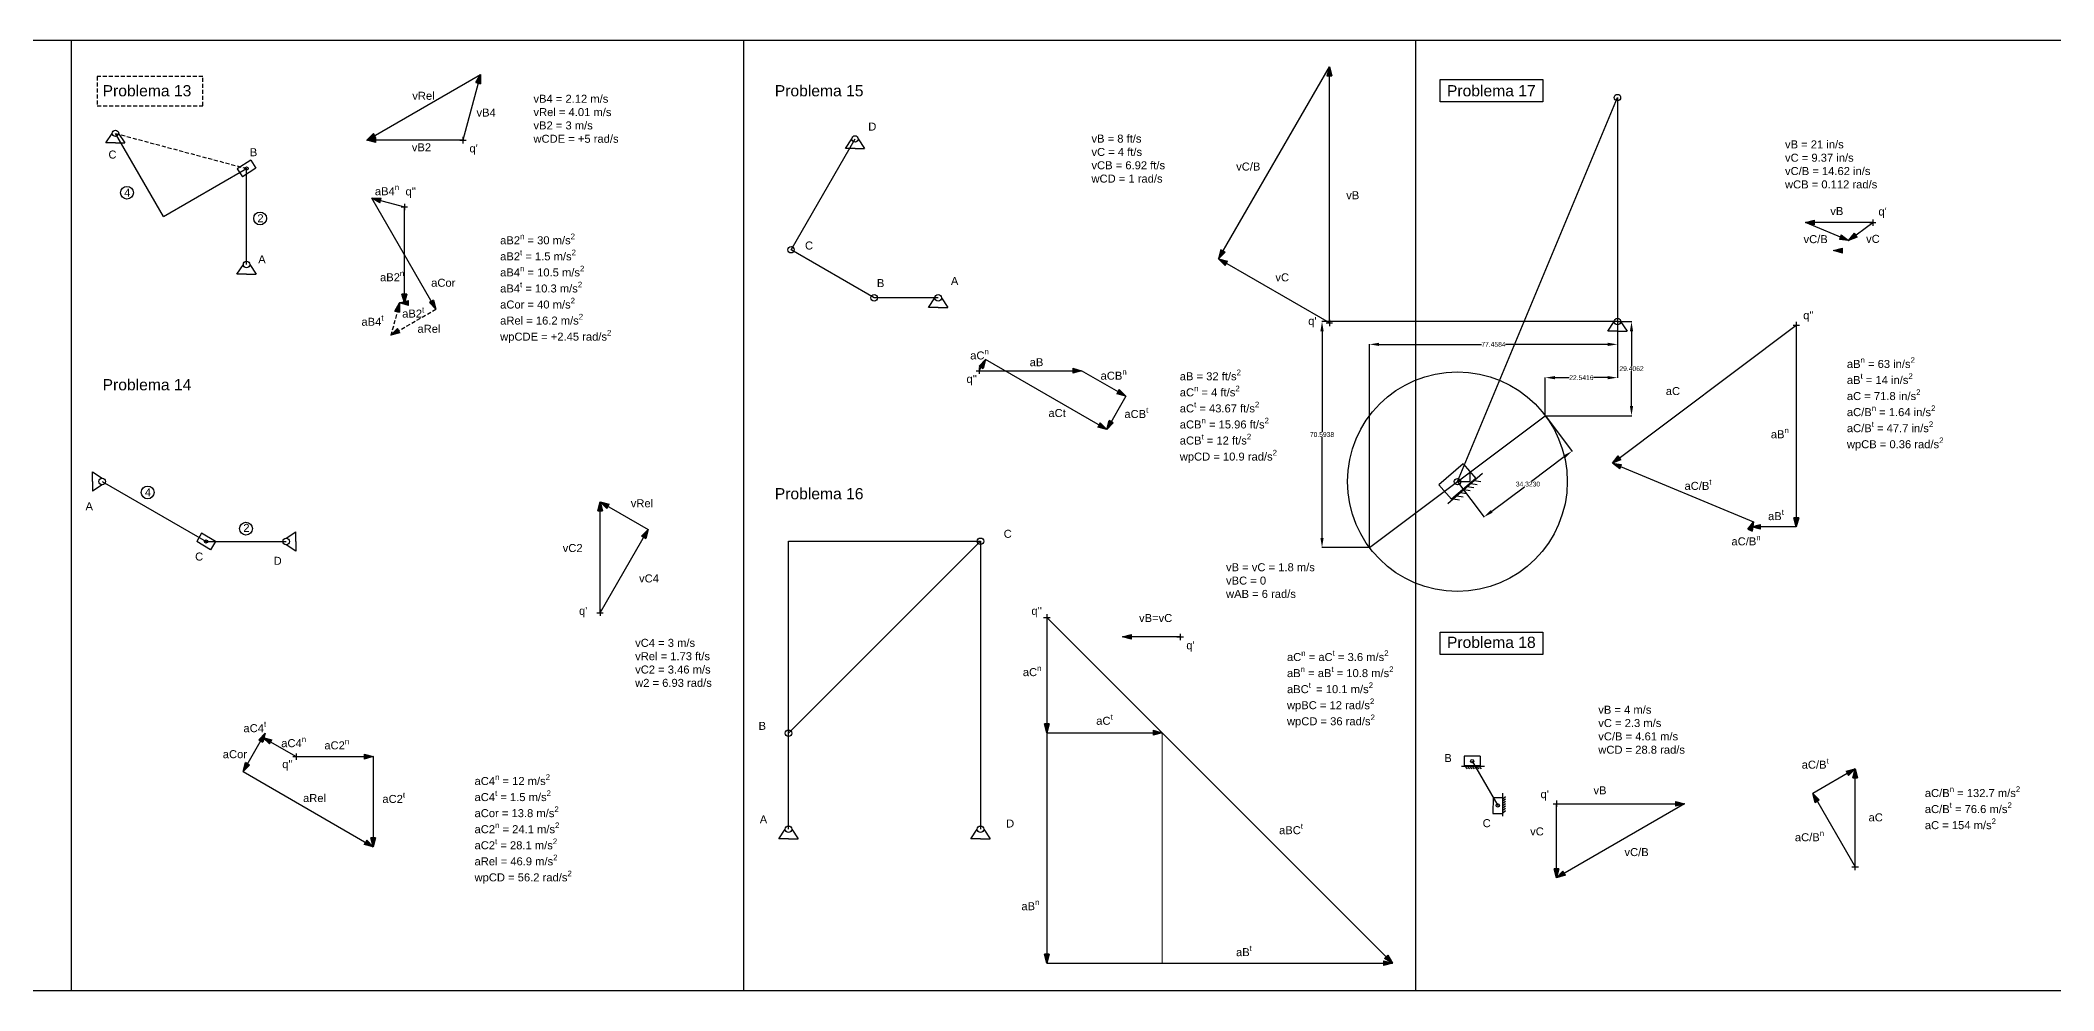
# Model space of a CAD drawing. Header units: inches. Extents: x -8 to 2100, y -439 to 297.
# Drawn here: x 1040 to 1669, y 0 to 297 of the extents above; entities that cross this region are included whole.
import ezdxf

# ---------------------------------------------------------------- set-up
doc = ezdxf.new("R2010")
doc.units = ezdxf.units.IN
doc.header["$MEASUREMENT"] = 0
doc.linetypes.add('HIDDEN', pattern=[0.375, 0.25, -0.125])
doc.layers.add('AM_5', color=3, linetype='Continuous', lineweight=15)
doc.layers.add('vel', color=4, linetype='Continuous')
doc.styles.get("Standard").update_dxf_attribs({"font": 'arial.ttf'})
doc.dimstyles.new('AM_ANSI', dxfattribs={"dimtxt": 0.12, "dimasz": 0.12, "dimexe": 0.1, "dimexo": 0.05, "dimgap": 0.06, "dimtad": 0, "dimtih": 1, "dimtoh": 1, "dimdec": 4, "dimzin": 7, "dimdsep": 46, "dimtxsty": 'Standard', "dimcen": 0, "dimclrd": 256, "dimclre": 256, "dimclrt": 2, "dimadec": 0, "dimazin": 2, "dimtp": 0.1, "dimtm": 0.1, "dimtfac": 0.71, "dimtdec": 4, "dimtofl": 0, "dimtmove": 0, "dimatfit": 3, "dimfxl": 1, "dimtolj": 1, "dimtzin": 7, "dimlwd": -1, "dimlwe": -1, "dimarcsym": 1})

# ---------------------------------------------------------------- blocks, each defined once
blk = doc.blocks.new('*D40')
at = {"layer": 'Defpoints', "color": 0, "transparency": 16777216}
for p in [(1533.08, 209.09), (1533.08, 191.57), (1510.54, 179.68)]:
    blk.add_point(p, dxfattribs=at)
at = {"layer": 'vel', "linetype": 'ByBlock', "transparency": 16777216}
for p, q in [((1533.08, 209.04), (1533.08, 191.47)), ((1510.54, 179.73), (1510.54, 191.67)), ((1513.54, 191.57), (1518.05, 191.57)), ((1530.08, 191.57), (1525.58, 191.57))]:
    blk.add_line(p, q, dxfattribs=at)
at = {"layer": 'vel', "transparency": 16777216}
for points in [[(1513.54, 192.07), (1513.54, 191.07), (1510.54, 191.57)], [(1530.08, 192.07), (1530.08, 191.07), (1533.08, 191.57)]]:
    blk.add_solid(points, dxfattribs=at)
at = {"layer": 'vel', "color": 2, "transparency": 16777216, "insert": (1521.81, 191.57), "char_height": 1.5, "attachment_point": 5}
blk.add_mtext('\\A1;22.5416', dxfattribs=at)
blk = doc.blocks.new('*D41')
at = {"layer": 'Defpoints', "color": 0, "transparency": 16777216}
for p in [(1533.08, 209.09), (1537.48, 209.09), (1510.54, 179.68)]:
    blk.add_point(p, dxfattribs=at)
at = {"layer": 'vel', "linetype": 'ByBlock', "transparency": 16777216}
for p, q in [((1533.13, 209.09), (1537.58, 209.09)), ((1537.48, 206.09), (1537.48, 195.21)), ((1537.48, 182.68), (1537.48, 193.56)), ((1510.59, 179.68), (1537.58, 179.68))]:
    blk.add_line(p, q, dxfattribs=at)
at = {"layer": 'vel', "transparency": 16777216}
for points in [[(1536.98, 206.09), (1537.98, 206.09), (1537.48, 209.09)], [(1536.98, 182.68), (1537.98, 182.68), (1537.48, 179.68)]]:
    blk.add_solid(points, dxfattribs=at)
at = {"layer": 'vel', "color": 2, "transparency": 16777216, "insert": (1537.48, 194.38), "char_height": 1.5, "attachment_point": 5}
blk.add_mtext('\\A1;29.4062', dxfattribs=at)
blk = doc.blocks.new('*D42')
at = {"layer": 'Defpoints', "color": 0, "transparency": 16777216}
for p in [(1440.79, 209.09), (1533.08, 209.09), (1455.63, 138.49)]:
    blk.add_point(p, dxfattribs=at)
at = {"layer": 'vel', "linetype": 'ByBlock', "transparency": 16777216}
for p, q in [((1533.03, 209.09), (1440.69, 209.09)), ((1440.79, 206.09), (1440.79, 174.62)), ((1440.79, 141.49), (1440.79, 172.96)), ((1455.58, 138.49), (1440.69, 138.49))]:
    blk.add_line(p, q, dxfattribs=at)
at = {"layer": 'vel', "transparency": 16777216}
for points in [[(1440.29, 206.09), (1441.29, 206.09), (1440.79, 209.09)], [(1440.29, 141.49), (1441.29, 141.49), (1440.79, 138.49)]]:
    blk.add_solid(points, dxfattribs=at)
at = {"layer": 'vel', "color": 2, "transparency": 16777216, "insert": (1440.79, 173.79), "char_height": 1.5, "attachment_point": 5}
blk.add_mtext('\\A1;70.5938', dxfattribs=at)
blk = doc.blocks.new('*D43')
at = {"layer": 'Defpoints', "color": 0, "transparency": 16777216}
for p in [(1533.08, 209.09), (1533.08, 201.98), (1455.63, 138.49)]:
    blk.add_point(p, dxfattribs=at)
at = {"layer": 'vel', "linetype": 'ByBlock', "transparency": 16777216}
for p, q in [((1533.08, 209.04), (1533.08, 201.88)), ((1455.63, 138.54), (1455.63, 202.08)), ((1458.63, 201.98), (1490.61, 201.98)), ((1530.08, 201.98), (1498.1, 201.98))]:
    blk.add_line(p, q, dxfattribs=at)
at = {"layer": 'vel', "transparency": 16777216}
for points in [[(1458.63, 202.48), (1458.63, 201.48), (1455.63, 201.98)], [(1530.08, 202.48), (1530.08, 201.48), (1533.08, 201.98)]]:
    blk.add_solid(points, dxfattribs=at)
at = {"layer": 'vel', "color": 2, "transparency": 16777216, "insert": (1494.36, 201.98), "char_height": 1.5, "attachment_point": 5}
blk.add_mtext('\\A1;77.4584', dxfattribs=at)
blk = doc.blocks.new('*D44')
at = {"layer": 'Defpoints', "color": 0, "transparency": 16777216}
for p in [(1510.54, 179.68), (1483.08, 159.09), (1491.39, 148.01)]:
    blk.add_point(p, dxfattribs=at)
at = {"layer": 'vel', "linetype": 'ByBlock', "transparency": 16777216}
for p, q in [((1510.57, 179.64), (1518.91, 168.53)), ((1516.45, 166.81), (1506.22, 159.14)), ((1483.11, 159.05), (1491.45, 147.93)), ((1493.79, 149.81), (1504.02, 157.48))]:
    blk.add_line(p, q, dxfattribs=at)
at = {"layer": 'vel', "transparency": 16777216}
for points in [[(1516.15, 167.21), (1516.75, 166.41), (1518.85, 168.61)], [(1493.49, 150.21), (1494.09, 149.41), (1491.39, 148.01)]]:
    blk.add_solid(points, dxfattribs=at)
at = {"layer": 'vel', "color": 2, "transparency": 16777216, "insert": (1505.12, 158.31), "char_height": 1.5, "attachment_point": 5}
blk.add_mtext('\\A1;34.3230', dxfattribs=at)

msp = doc.modelspace()

# ---------------------------------------------------------------- hatches: boundary and pattern name
h = msp.add_hatch(color=256)
h.dxf.hatch_style = 1
h.paths.add_polyline_path([(1177.8861, 286.27464), (1176.43721, 283.76509), (1177.8861, 283.37686)])
h = msp.add_hatch(color=256)
h.dxf.hatch_style = 1
h.paths.add_polyline_path([(1443.07387, 288.68673), (1442.32387, 285.88769), (1443.82387, 285.88769)])
h = msp.add_hatch(color=256)
h.dxf.hatch_style = 1
h.paths.add_polyline_path([(1142.39572, 265.78425), (1145.19476, 266.53425), (1144.44476, 267.83329)])
h = msp.add_hatch(color=256)
h.dxf.hatch_style = 1
h.paths.add_polyline_path([(1142.39572, 265.78425), (1145.19476, 265.03425), (1145.19476, 266.53425)])
h = msp.add_hatch(color=256)
h.dxf.hatch_style = 1
h.paths.add_polyline_path([(1143.95028, 247.62584), (1146.45983, 246.17695), (1146.84805, 247.62584)])
h = msp.add_hatch(color=256)
h.dxf.hatch_style = 1
h.paths.add_polyline_path([(1591.82137, 240.0286), (1594.6204, 239.2786), (1594.6204, 240.7786)])
h = msp.add_hatch(color=256)
h.dxf.hatch_style = 1
h.paths.add_polyline_path([(1605.32137, 234.4036), (1603.0261, 236.17246), (1602.44918, 234.78785)])
h = msp.add_hatch(color=256)
h.dxf.hatch_style = 1
h.paths.add_polyline_path([(1605.32137, 234.4036), (1608.0106, 235.48302), (1607.1106, 236.68302)])
h = msp.add_hatch(color=256)
h.dxf.hatch_style = 1
h.paths.add_polyline_path([(1408.43285, 228.68673), (1410.48189, 230.73577), (1409.18285, 231.48577)])
h = msp.add_hatch(color=256)
h.dxf.hatch_style = 1
h.paths.add_polyline_path([(1408.43285, 228.68673), (1410.48189, 226.63769), (1411.23189, 227.93673)])
h = msp.add_hatch(color=256)
h.dxf.hatch_style = 1
h.paths.add_polyline_path([(1600.63363, 231.26824), (1603.43267, 230.51824), (1603.43267, 232.01824)])
h = msp.add_hatch(color=256)
h.dxf.hatch_style = 1
h.paths.add_polyline_path([(1152.5925, 214.90824), (1151.14361, 212.39869), (1152.5925, 212.01046)])
h = msp.add_hatch(color=256)
h.dxf.hatch_style = 1
h.paths.add_polyline_path([(1152.5925, 214.90824), (1155.39154, 214.15824), (1155.39154, 215.65824)])
h = msp.add_hatch(color=256)
h.dxf.hatch_style = 1
h.paths.add_polyline_path([(1154.0925, 214.90824), (1154.8425, 217.70728), (1153.3425, 217.70728)])
h = msp.add_hatch(color=256)
h.dxf.hatch_style = 1
h.paths.add_polyline_path([(1163.95028, 212.98482), (1163.20028, 215.78386), (1161.90124, 215.03386)])
h = msp.add_hatch(color=256)
h.dxf.hatch_style = 1
h.paths.add_polyline_path([(1149.90418, 204.87531), (1152.70322, 205.62531), (1151.95322, 206.92434)])
h = msp.add_hatch(color=256)
h.dxf.hatch_style = 1
h.paths.add_polyline_path([(1335.69149, 197.21834), (1333.64245, 195.16931), (1334.94149, 194.41931)])
h = msp.add_hatch(color=256)
h.dxf.hatch_style = 1
h.paths.add_polyline_path([(1365.69149, 193.75424), (1362.89245, 194.50424), (1362.89245, 193.00424)])
h = msp.add_hatch(color=256)
h.dxf.hatch_style = 1
h.paths.add_polyline_path([(1379.51326, 185.77424), (1377.46422, 187.82328), (1376.71422, 186.52424)])
h = msp.add_hatch(color=256)
h.dxf.hatch_style = 1
h.paths.add_polyline_path([(1373.51326, 175.38194), (1371.46422, 177.43098), (1370.71422, 176.13194)])
h = msp.add_hatch(color=256)
h.dxf.hatch_style = 1
h.paths.add_polyline_path([(1373.51326, 175.38194), (1375.56229, 177.43098), (1374.26326, 178.18098)])
h = msp.add_hatch(color=256)
h.dxf.hatch_style = 1
h.paths.add_polyline_path([(1531.49383, 164.863), (1534.18306, 165.94243), (1533.28306, 167.14243)])
h = msp.add_hatch(color=256)
h.dxf.hatch_style = 1
h.paths.add_polyline_path([(1531.49383, 164.863), (1533.7891, 163.09414), (1534.36602, 164.47876)])
h = msp.add_hatch(color=256)
h.dxf.hatch_style = 1
h.paths.add_polyline_path([(1215.25296, 152.74517), (1214.50296, 149.94613), (1216.00296, 149.94613)])
h = msp.add_hatch(color=256)
h.dxf.hatch_style = 1
h.paths.add_polyline_path([(1215.25296, 152.74517), (1217.302, 150.69613), (1218.052, 151.99517)])
h = msp.add_hatch(color=256)
h.dxf.hatch_style = 1
h.paths.add_polyline_path([(1575.60175, 146.48471), (1573.83289, 144.18944), (1575.2175, 143.61252)])
h = msp.add_hatch(color=256)
h.dxf.hatch_style = 1
h.paths.add_polyline_path([(1574.97098, 144.97086), (1577.77001, 144.22086), (1577.77001, 145.72086)])
h = msp.add_hatch(color=256)
h.dxf.hatch_style = 1
h.paths.add_polyline_path([(1588.97098, 144.97086), (1589.72098, 147.7699), (1588.22098, 147.7699)])
h = msp.add_hatch(color=256)
h.dxf.hatch_style = 1
h.paths.add_polyline_path([(1230.25296, 144.08492), (1228.20392, 142.03588), (1229.50296, 141.28588)])
h = msp.add_hatch(color=256)
h.dxf.hatch_style = 1
h.paths.add_polyline_path([(1378.45932, 110.57246), (1381.25836, 109.82246), (1381.25836, 111.32246)])
h = msp.add_hatch(color=256)
h.dxf.hatch_style = 1
h.paths.add_polyline_path([(1354.82001, 80.62386), (1355.57001, 83.42289), (1354.07001, 83.42289)])
h = msp.add_hatch(color=256)
h.dxf.hatch_style = 1
h.paths.add_polyline_path([(1110.63239, 80.45822), (1108.58335, 78.40918), (1109.88239, 77.65918)])
h = msp.add_hatch(color=256)
h.dxf.hatch_style = 1
h.paths.add_polyline_path([(1109.88239, 79.15918), (1111.93143, 77.11014), (1112.68143, 78.40918)])
h = msp.add_hatch(color=256)
h.dxf.hatch_style = 1
h.paths.add_polyline_path([(1390.82001, 80.62386), (1388.02097, 81.37386), (1388.02097, 79.87386)])
h = msp.add_hatch(color=256)
h.dxf.hatch_style = 1
h.paths.add_polyline_path([(1103.71239, 68.47242), (1105.76143, 70.52146), (1104.46239, 71.27146)])
h = msp.add_hatch(color=256)
h.dxf.hatch_style = 1
h.paths.add_polyline_path([(1144.3747, 73.15918), (1141.57566, 73.90918), (1141.57566, 72.40918)])
h = msp.add_hatch(color=256)
h.dxf.hatch_style = 1
h.paths.add_polyline_path([(1607.35997, 69.32208), (1604.56093, 68.57208), (1605.31093, 67.27304)])
h = msp.add_hatch(color=256)
h.dxf.hatch_style = 1
h.paths.add_polyline_path([(1607.35997, 69.32208), (1606.60997, 66.52304), (1608.10997, 66.52304)])
h = msp.add_hatch(color=256)
h.dxf.hatch_style = 1
h.paths.add_polyline_path([(1554.02366, 58.41873), (1551.22462, 59.16873), (1551.22462, 57.66873)])
h = msp.add_hatch(color=256)
h.dxf.hatch_style = 1
h.paths.add_polyline_path([(1594.08997, 61.66064), (1594.83997, 58.8616), (1596.13901, 59.6116)])
h = msp.add_hatch(color=256)
h.dxf.hatch_style = 1
h.paths.add_polyline_path([(1144.3747, 44.99603), (1142.32566, 47.04507), (1141.57566, 45.74603)])
h = msp.add_hatch(color=256)
h.dxf.hatch_style = 1
h.paths.add_polyline_path([(1144.3747, 44.99603), (1145.1247, 47.79507), (1143.6247, 47.79507)])
h = msp.add_hatch(color=256)
h.dxf.hatch_style = 1
h.paths.add_polyline_path([(1514.02366, 35.32472), (1514.77366, 38.12376), (1513.27366, 38.12376)])
h = msp.add_hatch(color=256)
h.dxf.hatch_style = 1
h.paths.add_polyline_path([(1514.02366, 35.32472), (1516.8227, 36.07472), (1516.0727, 37.37376)])
h = msp.add_hatch(color=256)
h.dxf.hatch_style = 1
h.paths.add_polyline_path([(1354.82001, 8.62386), (1355.57001, 11.42289), (1354.07001, 11.42289)])
h = msp.add_hatch(color=256)
h.dxf.hatch_style = 1
h.paths.add_polyline_path([(1462.82001, 8.62386), (1460.02097, 9.37386), (1460.02097, 7.87386)])
h = msp.add_hatch(color=256)
h.dxf.hatch_style = 1
h.paths.add_polyline_path([(1462.82001, 8.62386), (1461.37112, 11.1334), (1460.31046, 10.07274)])

# ---------------------------------------------------------------- linework, layer by layer
for p, q in [((840, 297), (1050, 297)), ((1050, 297), (1050, 0)), ((1050, 297), (1260, 297)), ((1260, 297), (1260, 0)), ((1260, 297), (1470, 297)), ((1470, 297), (1470, 0)), ((1470, 297), (1680, 297)), ((1142.39572, 265.78425), (1177.8861, 286.27464)), ((1177.8861, 286.27464), (1172.39572, 265.78425)), ((1176.43721, 283.76509), (1177.8861, 286.27464)), ((1176.43721, 283.76509), (1177.8861, 283.37686)), ((1177.8861, 286.27464), (1177.8861, 283.37686)), ((1408.43285, 228.68673), (1443.07387, 288.68673)), ((1443.07387, 288.68673), (1442.32387, 285.88769)), ((1442.32387, 285.88769), (1443.82387, 285.88769)), ((1443.07387, 208.68673), (1443.07387, 288.68673)), ((1443.07387, 288.68673), (1443.82387, 285.88769)), ((1483.08478, 159.08742), (1533.08478, 279.08742)), ((1533.08478, 279.08742), (1533.08478, 209.08742)), ((1060.8121, 264.90462), (1062.8121, 267.90462)), ((1063.8121, 264.90462), (1060.8121, 264.90462)), ((1078.8121, 241.92386), (1063.8121, 267.90462)), ((1063.8121, 264.90462), (1066.8121, 264.90462)), ((1064.8121, 267.90462), (1066.8121, 264.90462)), ((1142.39572, 265.78425), (1144.44476, 267.83329)), ((1145.19476, 266.53425), (1142.39572, 265.78425)), ((1142.39572, 265.78425), (1145.19476, 266.53425)), ((1172.39572, 265.78425), (1142.39572, 265.78425)), ((1145.19476, 265.03425), (1142.39572, 265.78425)), ((1145.19476, 266.53425), (1144.44476, 267.83329)), ((1145.19476, 265.03425), (1145.19476, 266.53425)), ((1171.39572, 265.78425), (1173.39572, 265.78425)), ((1172.39572, 266.78425), (1172.39572, 264.78425)), ((1274.8937, 231.52558), (1294.8937, 266.1666)), ((1291.8937, 263.1666), (1293.8937, 266.1666)), ((1295.8937, 266.1666), (1297.8937, 263.1666)), ((1106.10232, 259.51956), (1101.86998, 256.85735)), ((1106.10232, 259.51956), (1107.71575, 256.99036)), ((1294.8937, 263.1666), (1291.8937, 263.1666)), ((1294.8937, 263.1666), (1297.8937, 263.1666)), ((1078.8121, 241.92386), (1104.79287, 256.92386)), ((1101.86998, 256.85735), (1103.48341, 254.32816)), ((1107.71575, 256.99036), (1103.48341, 254.32816)), ((1104.79287, 226.92386), (1104.79287, 256.92386)), ((1143.95028, 247.62584), (1154.0925, 244.90824)), ((1163.95028, 212.98482), (1143.95028, 247.62584)), ((1145.39917, 247.23761), (1143.95028, 247.62584)), ((1146.45983, 246.17695), (1143.95028, 247.62584)), ((1143.95028, 247.62584), (1146.84805, 247.62584)), ((1146.45983, 246.17695), (1146.84805, 247.62584)), ((1154.0925, 245.90824), (1154.0925, 243.90824)), ((1153.0925, 244.90824), (1155.0925, 244.90824)), ((1154.0925, 214.90824), (1154.0925, 244.90824)), ((1591.82137, 240.0286), (1594.6204, 240.7786)), ((1612.82137, 240.0286), (1591.82137, 240.0286)), ((1605.32137, 234.4036), (1591.82137, 240.0286)), ((1594.6204, 239.2786), (1591.82137, 240.0286)), ((1594.6204, 239.2786), (1594.6204, 240.7786)), ((1605.32137, 234.4036), (1612.82137, 240.0286)), ((1611.82137, 240.0286), (1613.82137, 240.0286)), ((1612.82137, 241.0286), (1612.82137, 239.0286)), ((1603.0261, 236.17246), (1602.44918, 234.78785)), ((1605.32137, 234.4036), (1602.44918, 234.78785)), ((1603.0261, 236.17246), (1605.32137, 234.4036)), ((1605.32137, 234.4036), (1607.1106, 236.68302)), ((1608.0106, 235.48302), (1605.32137, 234.4036)), ((1608.0106, 235.48302), (1607.1106, 236.68302)), ((1101.79287, 223.92386), (1103.79287, 226.92386)), ((1105.79287, 226.92386), (1107.79287, 223.92386)), ((1300.87446, 216.52558), (1274.8937, 231.52558)), ((1409.18285, 231.48577), (1408.43285, 228.68673)), ((1410.48189, 230.73577), (1408.43285, 228.68673)), ((1443.07387, 208.68673), (1408.43285, 228.68673)), ((1410.48189, 226.63769), (1408.43285, 228.68673)), ((1408.43285, 228.68673), (1411.23189, 227.93673)), ((1410.48189, 230.73577), (1409.18285, 231.48577)), ((1410.48189, 226.63769), (1411.23189, 227.93673)), ((1600.63363, 231.26824), (1603.43267, 232.01824)), ((1603.43267, 230.51824), (1600.63363, 231.26824)), ((1603.43267, 230.51824), (1603.43267, 232.01824)), ((1104.79287, 223.92386), (1101.79287, 223.92386)), ((1104.79287, 223.92386), (1107.79287, 223.92386)), ((1151.14361, 212.39869), (1152.5925, 214.90824)), ((1152.20427, 213.45935), (1152.5925, 214.90824)), ((1152.5925, 214.90824), (1155.39154, 215.65824)), ((1154.0925, 214.90824), (1152.5925, 214.90824)), ((1155.39154, 214.15824), (1152.5925, 214.90824)), ((1152.5925, 214.90824), (1152.5925, 212.01046)), ((1154.8425, 217.70728), (1153.3425, 217.70728)), ((1154.0925, 214.90824), (1153.3425, 217.70728)), ((1154.8425, 217.70728), (1154.0925, 214.90824)), ((1155.39154, 214.15824), (1155.39154, 215.65824)), ((1163.20028, 215.78386), (1161.90124, 215.03386)), ((1163.95028, 212.98482), (1161.90124, 215.03386)), ((1163.20028, 215.78386), (1163.95028, 212.98482)), ((1163.20028, 214.28386), (1163.95028, 212.98482)), ((1320.87446, 216.52558), (1300.87446, 216.52558)), ((1317.87446, 213.52558), (1319.87446, 216.52558)), ((1321.87446, 216.52558), (1323.87446, 213.52558)), ((1151.14361, 212.39869), (1152.5925, 212.01046)), ((1320.87446, 213.52558), (1317.87446, 213.52558)), ((1320.87446, 213.52558), (1323.87446, 213.52558)), ((1442.07387, 208.68673), (1444.07387, 208.68673)), ((1443.07387, 209.68673), (1443.07387, 207.68673)), ((1530.08478, 206.08742), (1532.08478, 209.08742)), ((1531.49383, 164.863), (1588.97098, 207.97086)), ((1534.08478, 209.08742), (1536.08478, 206.08742)), ((1587.97098, 207.97086), (1589.97098, 207.97086)), ((1588.97098, 208.97086), (1588.97098, 206.97086)), ((1588.97098, 207.97086), (1588.97098, 144.97086)), ((1149.90418, 204.87531), (1151.95322, 206.92434)), ((1151.20322, 205.62531), (1149.90418, 204.87531)), ((1152.70322, 205.62531), (1149.90418, 204.87531)), ((1152.70322, 205.62531), (1151.95322, 206.92434)), ((1533.08478, 206.08742), (1530.08478, 206.08742)), ((1533.08478, 206.08742), (1536.08478, 206.08742)), ((1333.64245, 195.16931), (1335.69149, 197.21834)), ((1333.64245, 195.16931), (1334.94149, 194.41931)), ((1333.69149, 193.75424), (1335.69149, 197.21834)), ((1335.69149, 197.21834), (1334.94149, 194.41931)), ((1373.51326, 175.38194), (1335.69149, 197.21834)), ((1332.69149, 193.75424), (1334.69149, 193.75424)), ((1333.69149, 194.75424), (1333.69149, 192.75424)), ((1333.69149, 193.75424), (1365.69149, 193.75424)), ((1362.89245, 194.50424), (1365.69149, 193.75424)), ((1362.89245, 194.50424), (1362.89245, 193.00424)), ((1365.69149, 193.75424), (1362.89245, 193.00424)), ((1379.51326, 185.77424), (1365.69149, 193.75424)), ((1379.51326, 185.77424), (1373.51326, 175.38194)), ((1377.46422, 187.82328), (1376.71422, 186.52424)), ((1379.51326, 185.77424), (1376.71422, 186.52424)), ((1377.46422, 187.82328), (1379.51326, 185.77424)), ((1371.46422, 177.43098), (1370.71422, 176.13194)), ((1371.46422, 177.43098), (1373.51326, 175.38194)), ((1373.51326, 175.38194), (1374.26326, 178.18098)), ((1375.56229, 177.43098), (1373.51326, 175.38194)), ((1375.56229, 177.43098), (1374.26326, 178.18098)), ((1373.51326, 175.38194), (1370.71422, 176.13194)), ((1484.8989, 164.61176), (1477.32445, 158.08276)), ((1484.8989, 164.61176), (1488.8451, 160.09208)), ((1531.49383, 164.863), (1533.28306, 167.14243)), ((1534.18306, 165.94243), (1531.49383, 164.863)), ((1531.49383, 164.863), (1575.60175, 146.48471)), ((1533.7891, 163.09414), (1531.49383, 164.863)), ((1531.49383, 164.863), (1534.36602, 164.47876)), ((1534.18306, 165.94243), (1533.28306, 167.14243)), ((1533.7891, 163.09414), (1534.36602, 164.47876)), ((1056.6863, 159.13107), (1056.6863, 162.13107)), ((1056.6863, 162.13107), (1059.6863, 160.13107)), ((1056.6863, 159.13107), (1056.6863, 156.13107)), ((1059.6863, 158.13107), (1056.6863, 156.13107)), ((1059.6863, 159.13107), (1092.16226, 140.38107)), ((1477.32445, 158.08276), (1481.27066, 153.56308)), ((1480.12369, 152.26561), (1490.95004, 161.71826)), ((1488.8451, 160.09208), (1481.27066, 153.56308)), ((1486.17673, 157.55061), (1488.20001, 157.23607)), ((1487.26857, 158.50392), (1489.29185, 158.18938)), ((1488.36042, 159.45722), (1490.3837, 159.14268)), ((1214.50296, 149.94613), (1215.25296, 152.74517)), ((1215.25296, 118.10415), (1215.25296, 152.74517)), ((1215.25296, 152.74517), (1230.25296, 144.08492)), ((1215.25296, 152.74517), (1216.00296, 149.94613)), ((1217.302, 150.69613), (1215.25296, 152.74517)), ((1215.25296, 152.74517), (1218.052, 151.99517)), ((1217.302, 150.69613), (1218.052, 151.99517)), ((1481.76607, 153.6996), (1483.78935, 153.38506)), ((1482.9012, 154.6907), (1484.92448, 154.37616)), ((1483.99304, 155.644), (1486.01632, 155.32946)), ((1485.08489, 156.59731), (1487.10817, 156.28277)), ((1214.50296, 149.94613), (1216.00296, 149.94613)), ((1573.83289, 144.18944), (1575.60175, 146.48471)), ((1574.97098, 144.97086), (1575.60175, 146.48471)), ((1574.97098, 144.97086), (1577.77001, 145.72086)), ((1588.97098, 144.97086), (1574.97098, 144.97086)), ((1577.77001, 144.22086), (1574.97098, 144.97086)), ((1575.60175, 146.48471), (1575.2175, 143.61252)), ((1577.77001, 144.22086), (1577.77001, 145.72086)), ((1589.72098, 147.7699), (1588.22098, 147.7699)), ((1588.97098, 144.97086), (1588.22098, 147.7699)), ((1589.72098, 147.7699), (1588.97098, 144.97086)), ((1090.74739, 142.93956), (1089.2553, 140.33693)), ((1093.57712, 137.82259), (1089.2553, 140.33693)), ((1095.06921, 140.42522), (1090.74739, 142.93956)), ((1092.16226, 140.38107), (1117.16226, 140.38107)), ((1095.06921, 140.42522), (1093.57712, 137.82259)), ((1117.16226, 141.38107), (1120.16226, 143.38107)), ((1120.16226, 137.38107), (1117.16226, 139.38107)), ((1120.16226, 140.38107), (1120.16226, 143.38107)), ((1120.16226, 140.38107), (1120.16226, 137.38107)), ((1215.25296, 118.10415), (1230.25296, 144.08492)), ((1228.20392, 142.03588), (1230.25296, 144.08492)), ((1228.20392, 142.03588), (1229.50296, 141.28588)), ((1230.25296, 144.08492), (1229.50296, 141.28588)), ((1274.09931, 80.46239), (1274.09931, 140.46239)), ((1274.09931, 140.46239), (1334.09931, 140.46239)), ((1274.09931, 80.46239), (1334.09931, 140.46239)), ((1334.09931, 140.46239), (1334.09931, 50.46239)), ((1573.83289, 144.18944), (1575.2175, 143.61252)), ((1214.25296, 118.10415), (1216.25296, 118.10415)), ((1215.25296, 119.10415), (1215.25296, 117.10415)), ((1353.82001, 116.62386), (1355.82001, 116.62386)), ((1354.82001, 117.62386), (1354.82001, 115.62386)), ((1354.82001, 116.62386), (1354.82001, 8.62386)), ((1378.45932, 110.57246), (1381.25836, 111.32246)), ((1396.45932, 110.57246), (1378.45932, 110.57246)), ((1381.25836, 109.82246), (1378.45932, 110.57246)), ((1381.25836, 109.82246), (1381.25836, 111.32246)), ((1395.45932, 110.57246), (1397.45932, 110.57246)), ((1396.45932, 111.57246), (1396.45932, 109.57246)), ((1355.57001, 83.42289), (1354.07001, 83.42289)), ((1354.82001, 80.62386), (1354.07001, 83.42289)), ((1355.57001, 83.42289), (1354.82001, 80.62386)), ((1103.71239, 68.47242), (1110.63239, 80.45822)), ((1108.58335, 78.40918), (1110.63239, 80.45822)), ((1108.58335, 78.40918), (1109.88239, 77.65918)), ((1110.63239, 80.45822), (1109.88239, 77.65918)), ((1109.88239, 79.15918), (1120.2747, 73.15918)), ((1111.93143, 77.11014), (1109.88239, 79.15918)), ((1109.88239, 79.15918), (1112.68143, 78.40918)), ((1111.93143, 77.11014), (1112.68143, 78.40918)), ((1274.09931, 50.46239), (1274.09931, 80.46239)), ((1354.82001, 80.62386), (1390.82001, 80.62386)), ((1388.02097, 81.37386), (1390.82001, 80.62386)), ((1388.02097, 81.37386), (1388.02097, 79.87386)), ((1390.82001, 80.62386), (1388.02097, 79.87386)), ((1390.82001, 80.62386), (1462.82001, 8.62386)), ((1103.71239, 68.47242), (1104.46239, 71.27146)), ((1105.76143, 70.52146), (1103.71239, 68.47242)), ((1105.76143, 70.52146), (1104.46239, 71.27146)), ((1119.2747, 73.15918), (1121.2747, 73.15918)), ((1120.2747, 74.15918), (1120.2747, 72.15918)), ((1120.2747, 73.15918), (1144.3747, 73.15918)), ((1141.57566, 73.90918), (1144.3747, 73.15918)), ((1141.57566, 73.90918), (1141.57566, 72.40918)), ((1144.3747, 73.15918), (1141.57566, 72.40918)), ((1144.3747, 73.15918), (1144.3747, 44.99603)), ((1484.34081, 70.16641), (1491.52695, 70.16641)), ((1490.19937, 73.24614), (1485.19947, 73.27791)), ((1485.19947, 73.27791), (1485.19947, 70.27791)), ((1490.19937, 70.24614), (1485.19947, 70.27791)), ((1485.43096, 70.16641), (1486.08957, 69.38259)), ((1486.18442, 70.16641), (1486.84303, 69.38259)), ((1486.90915, 70.16641), (1487.56776, 69.38259)), ((1487.63387, 70.16641), (1488.29248, 69.38259)), ((1487.69942, 71.76203), (1495.69942, 57.90562)), ((1488.3586, 70.16641), (1489.01721, 69.38259)), ((1489.08332, 70.16641), (1489.74193, 69.38259)), ((1489.80805, 70.16641), (1490.46666, 69.38259)), ((1490.19937, 73.24614), (1490.19937, 70.24614)), ((1607.35997, 69.32208), (1594.08997, 61.66064)), ((1604.56093, 68.57208), (1607.35997, 69.32208)), ((1607.35997, 69.32208), (1605.31093, 67.27304)), ((1606.60997, 66.52304), (1607.35997, 69.32208)), ((1607.35997, 38.67632), (1607.35997, 69.32208)), ((1607.35997, 69.32208), (1608.10997, 66.52304)), ((1103.71239, 68.47242), (1144.3747, 44.99603)), ((1604.56093, 68.57208), (1605.31093, 67.27304)), ((1606.60997, 66.52304), (1608.10997, 66.52304)), ((1494.21531, 60.40557), (1494.18354, 55.40567)), ((1494.21531, 60.40557), (1497.21531, 60.40557)), ((1497.21531, 60.40557), (1497.18354, 55.40567)), ((1497.29503, 54.547), (1497.29503, 61.73315)), ((1497.29503, 60.01425), (1498.07886, 60.67286)), ((1497.29503, 59.28952), (1498.07886, 59.94813)), ((1497.29503, 58.56479), (1498.07886, 59.22341)), ((1497.29503, 57.84007), (1498.07886, 58.49868)), ((1497.29503, 57.11534), (1498.07886, 57.77395)), ((1497.29503, 56.39062), (1498.07886, 57.04923)), ((1513.02366, 58.41873), (1515.02366, 58.41873)), ((1514.02366, 59.41873), (1514.02366, 57.41873)), ((1514.02366, 58.41873), (1554.02366, 58.41873)), ((1514.02366, 35.32472), (1514.02366, 58.41873)), ((1554.02366, 58.41873), (1514.02366, 35.32472)), ((1551.22462, 59.16873), (1554.02366, 58.41873)), ((1551.22462, 59.16873), (1551.22462, 57.66873)), ((1554.02366, 58.41873), (1551.22462, 57.66873)), ((1594.08997, 61.66064), (1607.35997, 38.67632)), ((1594.08997, 61.66064), (1594.83997, 58.8616)), ((1594.83997, 58.8616), (1594.08997, 61.66064)), ((1594.08997, 61.66064), (1596.13901, 59.6116)), ((1594.83997, 58.8616), (1596.13901, 59.6116)), ((1271.09931, 47.46239), (1273.09931, 50.46239)), ((1275.09931, 50.46239), (1277.09931, 47.46239)), ((1331.09931, 47.46239), (1333.09931, 50.46239)), ((1335.09931, 50.46239), (1337.09931, 47.46239)), ((1494.18354, 55.40567), (1497.18354, 55.40567)), ((1497.29503, 55.63716), (1498.07886, 56.29577)), ((1142.32566, 47.04507), (1141.57566, 45.74603)), ((1144.3747, 44.99603), (1141.57566, 45.74603)), ((1142.32566, 47.04507), (1144.3747, 44.99603)), ((1145.1247, 47.79507), (1143.6247, 47.79507)), ((1144.3747, 44.99603), (1143.6247, 47.79507)), ((1145.1247, 47.79507), (1144.3747, 44.99603)), ((1274.09931, 47.46239), (1271.09931, 47.46239)), ((1274.09931, 47.46239), (1277.09931, 47.46239)), ((1334.09931, 47.46239), (1331.09931, 47.46239)), ((1334.09931, 47.46239), (1337.09931, 47.46239)), ((1514.77366, 38.12376), (1513.27366, 38.12376)), ((1514.02366, 35.32472), (1513.27366, 38.12376)), ((1514.77366, 38.12376), (1514.02366, 35.32472)), ((1606.35997, 38.67632), (1608.35997, 38.67632)), ((1607.35997, 37.67632), (1607.35997, 39.67632)), ((1514.02366, 35.32472), (1516.0727, 37.37376)), ((1516.8227, 36.07472), (1514.02366, 35.32472)), ((1516.8227, 36.07472), (1516.0727, 37.37376)), ((1355.57001, 11.42289), (1354.07001, 11.42289)), ((1354.82001, 8.62386), (1354.07001, 11.42289)), ((1355.57001, 11.42289), (1354.82001, 8.62386)), ((1354.82001, 8.62386), (1462.82001, 8.62386)), ((1460.02097, 9.37386), (1462.82001, 8.62386)), ((1460.02097, 9.37386), (1460.02097, 7.87386)), ((1462.82001, 8.62386), (1460.02097, 7.87386)), ((1461.37112, 11.1334), (1460.31046, 10.07274)), ((1462.82001, 8.62386), (1460.31046, 10.07274)), ((1461.37112, 11.1334), (1462.82001, 8.62386)), ((1050, 0), (840, 0)), ((1260, 0), (1050, 0)), ((1470, 0), (1260, 0)), ((1680, 0), (1470, 0))]:
    msp.add_line(p, q)
at = {"linetype": 'HIDDEN', "ltscale": 5}
for p, q in [((1063.8121, 267.90462), (1104.79287, 256.92386)), ((1152.5925, 214.90824), (1149.90418, 204.87531)), ((1149.90418, 204.87531), (1163.95028, 212.98482))]:
    msp.add_line(p, q, dxfattribs=at)
at = {"color": 1}
for p, q in [((1483.08478, 159.08742), (1487.08478, 162.08742)), ((1483.08478, 159.08742), (1487.08478, 159.08742)), ((1487.08478, 159.08742), (1487.08478, 162.08742))]:
    msp.add_line(p, q, dxfattribs=at)
at = {"color": 2}
for p, q in [((1354.82001, 116.62386), (1354.82001, 80.62386)), ((1109.88239, 79.15918), (1110.63239, 80.45822))]:
    msp.add_line(p, q, dxfattribs=at)
at = {"linetype": 'HIDDEN', "ltscale": 5}
msp.add_lwpolyline([(1058.09403, 276.48459), (1091.15311, 276.48459), (1091.15311, 285.67627), (1058.09403, 285.67627)], close=True, dxfattribs=at)
for points in [[(1477.67694, 284.73099), (1509.76359, 284.73099), (1509.76359, 277.78946), (1477.67694, 277.78946)], [(1477.67694, 112.04962), (1509.76359, 112.04962), (1509.76359, 105.10809), (1477.67694, 105.10809)]]:
    msp.add_lwpolyline(points, close=True)
for centre, radius in [((1533.08478, 279.08742), 1), ((1063.8121, 267.90462), 1), ((1294.8937, 266.1666), 1), ((1104.79287, 256.92386), 0.5), ((1067.43458, 249.35585), 2), ((1109.03515, 241.32353), 2), ((1104.79287, 226.92386), 1), ((1274.8937, 231.52558), 1), ((1300.87446, 216.52558), 1), ((1320.87446, 216.52558), 1), ((1533.08478, 209.08742), 1), ((1059.6863, 159.13107), 1), ((1073.8919, 155.7028), 2), ((1483.08478, 159.08742), 1), ((1104.61173, 144.39396), 2), ((1092.16226, 140.38107), 0.5), ((1117.16226, 140.38107), 1), ((1334.09931, 140.46239), 1), ((1274.09931, 80.46239), 1), ((1487.69942, 71.76203), 0.5), ((1495.69942, 57.90562), 0.5), ((1274.09931, 50.46239), 1), ((1334.09931, 50.46239), 1)]:
    msp.add_circle(centre, radius)
at = {"layer": 'AM_5'}
for p, q in [((1354.82001, 116.62386), (1390.82001, 80.62386)), ((1390.82001, 80.62386), (1390.82001, 8.62386)), ((1390.82001, 8.62386), (1462.82001, 8.62386))]:
    msp.add_line(p, q, dxfattribs=at)
at = {"layer": 'vel', "color": 4}
msp.add_line((1455.62638, 138.49362), (1510.54317, 179.68122), dxfattribs=at)
at = {"layer": 'vel'}
msp.add_circle((1483.08478, 159.08742), 34.323, dxfattribs=at)

# ---------------------------------------------------------------- texts
at = {"attachment_point": 1}
for s, width, heights, insert, char_height in [('Problema 13 ', 31.8610207, [6.11788], (1059.82107, 282.98228), 3.5), ('Problema 15 ', 31.8610207, [6.11788], (1269.82107, 282.98228), 3.5), ('Problema 17', 31.8610207, [6.11788], (1479.82107, 282.98228), 3.5), ('vRel', 5.7492294, [0], (1156.56848, 280.89468), 2.5), ('\\A1;vB4 = 2.12 m/s \\PvRel = 4.01 m/s\\PvB2 = 3 m/s\\PwCDE = +5 rad/s', 94.4102789, [36.21997], (1194.42948, 279.97561), 2.5), ('vB4', 5.7492294, [0], (1176.63156, 275.65067), 2.5), ('D', 5.7492294, [0], (1299.01692, 271.28132), 2.5), ('vB2', 5.7492294, [0], (1156.42992, 264.79823), 2.5), ("q'", 5.7492294, [0], (1174.42203, 264.45898), 2.5), ('\\A1;vB = 8 ft/s \\PvC = 4 ft/s\\PvCB = 6.92 ft/s\\PwCD = 1 rad/s', 94.4102789, [36.21997], (1368.75975, 267.52079), 2.5), ('\\A1;vB = 21 in/s \\PvC = 9.37 in/s\\PvC/B = 14.62 in/s\\PwCB = 0.112 rad/s', 94.4102789, [36.21997], (1585.43545, 265.71833), 2.5), ('C', 5.7492294, [0], (1061.6463, 262.53703), 2.5), ('B', 5.7492294, [0], (1105.80955, 263.25754), 2.5), ('vC/B', 5.7492294, [0], (1413.96913, 258.78674), 2.5), ('4', 5.7492294, [0], (1066.57157, 250.65676), 2.5), ('\\A1;aB4{\\H0.7x;\\Sn^ ;}', 5.7492294, [0], (1144.8886, 251.9276), 2.5), ("q''", 5.7492294, [0], (1154.4529, 251.00839), 2.5), ('vB', 5.7492294, [0], (1448.35029, 249.81747), 2.5), ('2', 5.7492294, [0], (1108.17213, 242.62445), 2.5), ('vB', 5.7492294, [0], (1599.58681, 244.88254), 2.5), ("q'", 5.7492294, [0], (1614.61327, 244.73553), 2.5), ('\\A1;aB2{\\H0.7x;\\Sn^ ;} = 30 m/s{\\H0.7x;\\S2^ ;} \\PaB2{\\H0.7x;\\St^ ;\\H1.4286x; = 1.5 m/s\\H0.7x;\\S2^ ;\\H1.4286x; }\\PaB4{\\H0.7x;\\Sn^ ;\\H1.4286x; = 10.5 m/s\\H0.7x;\\S2^ ;\\H1.4286x; \\P}aB4{\\H0.7x;\\St^ ;\\H1.4286x; = 10.3 m/s\\H0.7x;\\S2^ ;\\H1.4286x; \\P}aCor = 40 m/s{\\H0.7x;\\S2^ ;\\H1.4286x;\\P}aRel = 16.2 m/s{\\H0.7x;\\S2^ ;\\H1.4286x;\\P}wpCDE = +2.45 rad/s{\\H0.7x;\\S2^ ;}', 94.4102789, [36.21997], (1184.02121, 236.59677), 2.5), ('C', 5.7492294, [0], (1279.26366, 234.11816), 2.5), ('vC/B', 5.7492294, [0], (1591.22284, 236.10171), 2.5), ('vC', 5.7492294, [0], (1610.76722, 236.18696), 2.5), ('A', 5.7492294, [0], (1108.44249, 229.79833), 2.5), ('\\A1;aB2{\\H0.7x;\\Sn^ ;}', 5.7492294, [0], (1146.48914, 225.04163), 2.5), ('\\A1;aCor', 5.7492294, [0], (1162.47082, 222.47603), 2.5), ('B', 5.7492294, [0], (1301.72815, 222.37564), 2.5), ('A', 5.7492294, [0], (1324.83817, 223.02083), 2.5), ('vC', 5.7492294, [0], (1426.21857, 224.1581), 2.5), ('\\A1;aB4{\\H0.7x;\\St^ ;}', 5.7492294, [0], (1140.68431, 211.13592), 2.5), ('\\A1;aB2{\\H0.7x;\\St^ ;}', 5.7492294, [0], (1153.40781, 213.69189), 2.5), ('\\A1;aRel', 5.7492294, [0], (1158.18805, 208.09521), 2.5), ("q'", 5.7492294, [0], (1436.48061, 210.52973), 2.5), ("q''", 5.7492294, [0], (1591.11668, 212.3243), 2.5), ('\\A1;aC{\\H0.7x;\\Sn^ ;}', 5.7492294, [0], (1330.87283, 200.61369), 2.5), ('\\A1;aB', 5.7492294, [0], (1349.45243, 197.65626), 2.5), ('\\A1;aB{\\H0.7x;\\Sn^ ;} = 63 in/s{\\H0.7x;\\S2 ^ ;}\\PaB{\\H0.7x;\\St^ ;} = 14 in/s{\\H0.7x;\\S2 ^ ;}\\PaC = 71.8 in/s{\\H0.7x;\\S2 ^ ;}\\PaC/B{\\H0.7x;\\Sn^ ;} = 1.64 in/s{\\H0.7x;\\S2 ^ ;}\\PaC/B{\\H0.7x;\\St^ ;} = 47.7 in/s{\\H0.7x;\\S2 ^ ;}\\PwpCB = 0.36 rad/s{\\H0.7x;\\S2 ^ ;}', 94.4102789, [36.21997], (1604.76447, 197.95533), 2.5), ('Problema 14', 35.600624, [5.14138], (1059.82107, 191.12185), 3.5), ("q''", 5.7492294, [0], (1329.71444, 192.43043), 2.5), ('\\A1;aCB{\\H0.7x;\\Sn^ ;}', 5.7492294, [0], (1371.61032, 194.28617), 2.5), ('\\A1;aB = 32 ft/s{\\H0.7x;\\S2^ ;} \\PaC{\\H0.7x;\\Sn^ ;} = 4 ft/s{\\H0.7x;\\S2^ ;}\\PaC{\\H0.7x;\\St^ ;} = 43.67 ft/s{\\H0.7x;\\S2^ ;\\H1.429x;\\P}aCB{\\H0.7x;\\Sn^ ;} = 15.96 ft/s{\\H0.7x;\\S2^ ;}\\PaCB{\\H0.7x;\\St^ ;} = 12 ft/s{\\H0.7x;\\S2^ ;}\\PwpCD = 10.9 rad/s{\\H0.7x;\\S2^ ;}', 94.4102789, [36.21997], (1396.34603, 194.09913), 2.5), ('\\A1;aC', 5.7492294, [0], (1548.18741, 188.63689), 2.5), ('\\A1;aCt', 5.7492294, [0], (1355.30156, 181.7687), 2.5), ('\\A1;aCB{\\H0.7x;\\St^ ;}', 5.7492294, [0], (1379.04216, 182.31892), 2.5), ('\\A1;aB{\\H0.7x;\\Sn^ ;}', 5.7492294, [0], (1581.00605, 175.98375), 2.5), ('\\A1;aC/B{\\H0.7x;\\St^ ;}', 5.7492294, [0], (1554.03804, 159.85366), 2.5), ('A', 5.7492294, [0], (1054.47767, 152.63379), 2.5), ('4', 5.7492294, [0], (1073.02889, 157.00372), 2.5), ('vRel', 5.7492294, [0], (1224.82497, 153.5651), 2.5), ('Problema 16 ', 31.8610207, [6.11788], (1269.82107, 157.06757), 3.5), ('2', 5.7492294, [0], (1103.78679, 145.8842), 2.5), ('\\A1;aB{\\H0.7x;\\St^ ;}', 5.7492294, [0], (1580.13573, 150.40482), 2.5), ('vC2', 5.7492294, [0], (1203.57184, 139.58137), 2.5), ('C', 5.7492294, [0], (1341.33744, 144.0311), 2.5), ('\\A1;aC/B{\\H0.7x;\\Sn^ ;}', 5.7492294, [0], (1568.70191, 142.51922), 2.5), ('C', 5.7492294, [0], (1088.7192, 136.9188), 2.5), ('D', 5.7492294, [0], (1113.24886, 135.58843), 2.5), ('\\A1;vB = vC = 1.8 m/s \\PvBC = 0\\PwAB = 6 rad/s', 94.4102789, [36.21997], (1410.79959, 133.58179), 2.5), ('vC4', 5.7492294, [0], (1227.41681, 130.08624), 2.5), ("q'", 5.7492294, [0], (1208.6597, 119.94715), 2.5), ("q''", 5.7492294, [0], (1349.98082, 119.92781), 2.5), ('vB=vC', 5.7492294, [0], (1383.62052, 117.71478), 2.5), ('\\A1;vC4 = 3 m/s \\PvRel = 1.73 ft/s\\PvC2 = 3.46 m/s\\Pw2 = 6.93 rad/s', 94.4102789, [36.21997], (1226.19764, 109.95511), 2.5), ("q'", 5.7492294, [0], (1398.39616, 109.17118), 2.5), ('Problema 18', 31.8610207, [6.11788], (1479.82107, 110.62719), 3.5), ('\\A1;aC{\\H0.7x;\\Sn^ ;}', 5.7492294, [0], (1347.31852, 101.65625), 2.5), ('\\A1;aC{\\H0.7x;\\Sn^ ;} = aC{\\H0.7x;\\St^ ;} = 3.6 m/s{\\H0.7x;\\S2^ ;} \\PaB{\\H0.7x;\\Sn^ ;} = aB{\\H0.7x;\\St^ ;} = 10.8 m/s{\\H0.7x;\\S2^ ;}\\PaBC{\\H0.7x;\\St ^ ;} = 10.1 m/s{\\H0.7x;\\S2^ ;\\H1.429x;\\P}wpBC = 12 rad/s{\\H0.7x;\\S2^ ;}\\PwpCD = 36 rad/s{\\H0.7x;\\S2^ ;}', 94.4102789, [36.21997], (1429.84188, 106.3734), 2.5), ('\\A1;vB = 4 m/s \\PvC = 2.3 m/s\\PvC/B = 4.61 m/s\\PwCD = 28.8 rad/s', 94.4102789, [36.21997], (1527.10046, 89.06552), 2.5), ('\\A1;aC4{\\H0.7x;\\St^ ;}', 5.7492294, [0], (1103.8277, 84.13515), 2.5), ('B', 5.7492294, [0], (1264.75394, 84.02171), 2.5), ('\\A1;aC{\\H0.7x;\\St^ ;}', 5.7492294, [0], (1370.24369, 86.45423), 2.5), ('\\A1;aC4{\\H0.7x;\\Sn^ ;}', 5.7492294, [0], (1115.62198, 79.46172), 2.5), ('\\A1;aC2{\\H0.7x;\\Sn^ ;}', 6.2517382, [0], (1129.09278, 78.77332), 2.5), ('\\A1;aCor', 5.7492294, [0], (1097.37255, 75.1628), 2.5), ("q''", 5.7492294, [0], (1115.94364, 72.06722), 2.5), ('B', 5.7492294, [0], (1478.98636, 73.9721), 2.5), ('\\A1;aC/B{\\H0.7x;\\St^ ;}', 5.7492294, [0], (1590.64312, 72.74544), 2.5), ('\\A1;aC4{\\H0.7x;\\Sn^ ;} = 12 m/s{\\H0.7x;\\S2^ ;} \\PaC4{\\H0.7x;\\St^ ;} = 1.5 m/s{\\H0.7x;\\S2^ ;}\\PaCor = 13.8 m/s{\\H0.7x;\\S2^ ;\\H1.429x; \\PaC2\\H0.7x;\\Sn^ ;\\H1.4286x; = 24.1 m/s\\H0.7x;\\S2^ ;\\H1.429x;\\P}aC2{\\H0.7x;\\St^ ;} = 28.1 m/s{\\H0.7x;\\S2^ ;\\H1.429x; \\PaRel = 46.9 m/s\\H0.7x;\\S2^ ;}\\PwpCD = 56.2 rad/s{\\H0.7x;\\S2^ ;}', 94.4102789, [36.21997], (1176.02287, 67.62829), 2.5), ('vB', 5.7492294, [0], (1525.59316, 63.86383), 2.5), ('\\A1;aC/B{\\H0.7x;\\Sn^ ;} = 132.7 m/s{\\H0.7x;\\S2^ ;}\\PaC/B{\\H0.7x;\\St^ ;} = 76.6 m/s{\\H0.7x;\\S2^ ;}\\PaC = 154 m/s{\\H0.7x;\\S2^ ;}', 94.4102789, [36.21997], (1629.11852, 63.877), 2.5), ('\\A1;aRel', 5.7492294, [0], (1122.43628, 61.4586), 2.5), ('\\A1;aC2{\\H0.7x;\\St^ ;}', 5.7492294, [0], (1147.22601, 62.03194), 2.5), ("q'", 5.7492294, [0], (1509.06406, 62.67163), 2.5), ('A', 5.7492294, [0], (1265.12187, 54.78647), 2.5), ('D', 5.7492294, [0], (1342.08672, 53.5059), 2.5), ('\\A1;aBC{\\H0.7x;\\St^ ;}', 5.7492294, [0], (1427.36908, 52.27043), 2.5), ('C', 5.7492294, [0], (1490.97881, 53.60597), 2.5), ('vC', 5.7492294, [0], (1505.81096, 51.03699), 2.5), ('aC', 5.7492294, [0], (1611.5378, 55.4207), 2.5), ('vC/B', 5.7492294, [0], (1535.2806, 44.57041), 2.5), ('\\A1;aC/B{\\H0.7x;\\Sn^ ;}', 5.7492294, [0], (1588.52223, 50.06368), 2.5), ('\\A1;aB{\\H0.7x;\\Sn^ ;}', 5.7492294, [0], (1346.87765, 28.5103), 2.5), ('\\A1;aB{\\H0.7x;\\St^ ;}', 5.7492294, [0], (1413.92258, 14.15523), 2.5)]:
    msp.add_mtext_dynamic_manual_height_columns(s, width=width, gutter_width=1, heights=heights, dxfattribs=dict(at, insert=insert, char_height=char_height))

# ---------------------------------------------------------------- dimensions: what is measured, and where the dimension line sits
at = {"layer": 'vel'}
for base, p1, picture, middle in [((1440.79315, 209.08742), (1455.62638, 138.49362), '*D42', (1440.79315, 173.79052)), ((1537.47805, 209.08742), (1510.54317, 179.68122), '*D41', (1537.47805, 194.38432))]:
    dim = msp.add_linear_dim(base=base, p1=p1, p2=(1533.08478, 209.08742), angle=90, dimstyle='AM_ANSI', override={"dimtxt": 1.5, "dimasz": 3, "dimadec": 2}, dxfattribs=at)
    dim.commit()
    dim.dimension.update_dxf_attribs({"geometry": picture, "text_midpoint": middle})
for base, p1, picture, middle in [((1533.08478, 201.97947), (1455.62638, 138.49362), '*D43', (1494.35558, 201.97947)), ((1533.08478, 191.57324), (1510.54317, 179.68122), '*D40', (1521.81398, 191.57324))]:
    dim = msp.add_linear_dim(base=base, p1=p1, p2=(1533.08478, 209.08742), dimstyle='AM_ANSI', override={"dimtxt": 1.5, "dimasz": 3, "dimadec": 2}, dxfattribs=at)
    dim.commit()
    dim.dimension.update_dxf_attribs({"geometry": picture, "text_midpoint": middle})
dim = msp.add_aligned_dim(p1=(1510.54317, 179.68122), p2=(1483.08478, 159.08742), distance=13.84225, dimstyle='AM_ANSI', override={"dimtxt": 1.5, "dimasz": 3, "dimadec": 2}, dxfattribs=at)
dim.commit()
dim.dimension.update_dxf_attribs({"geometry": '*D44', "text_midpoint": (1505.11933, 158.31052)})

doc.saveas('drawing.dxf')
